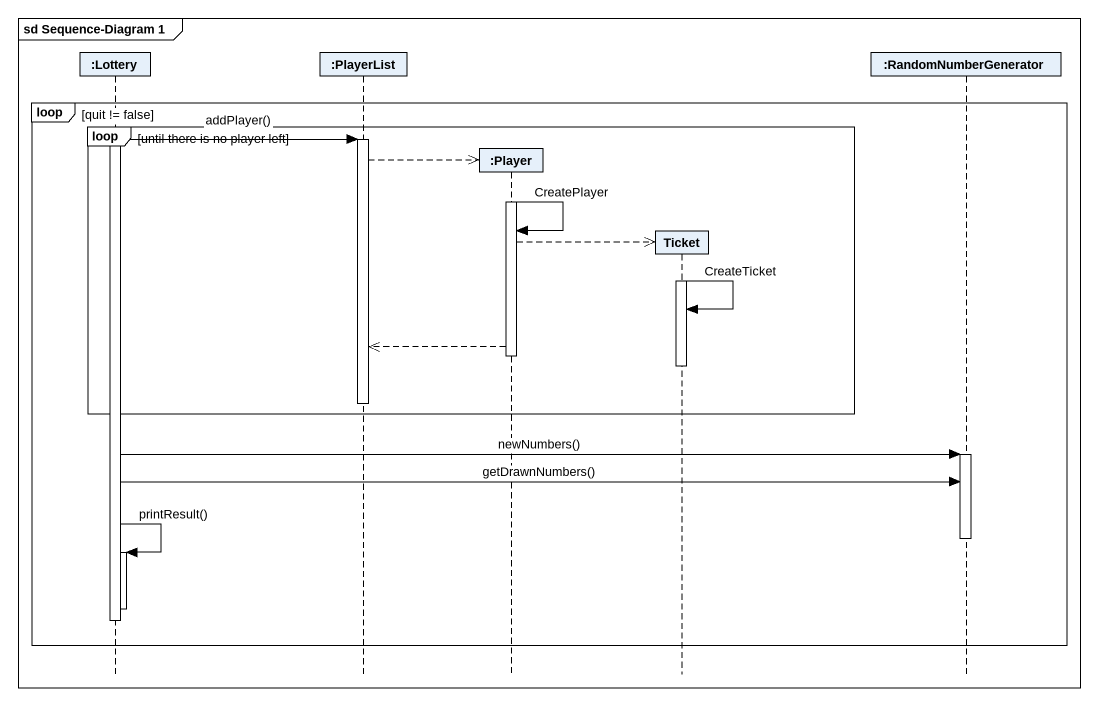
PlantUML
@startuml
mainframe sd Sequence-Diagram 1
hide footbox
participant ":Lottery" as Lottery
participant ":PlayerList" as PlayerList
participant ":Player" as Player
participant Ticket
participant ":RandomNumberGenerator" as RandomNumberGenerator

loop quit != false
  loop until there is no player left
    activate Lottery
    Lottery -> PlayerList : addPlayer()
    activate PlayerList
    PlayerList -->> Player **
    activate Player
    Player -> Player : CreatePlayer
    Player -->> Ticket **
    activate Ticket
    Ticket -> Ticket : CreateTicket
    Player -->> PlayerList
    deactivate Player
    deactivate Ticket
    deactivate PlayerList
  end
  Lottery -> RandomNumberGenerator : newNumbers()
  activate RandomNumberGenerator
  Lottery -> RandomNumberGenerator : getDrawnNumbers()
  deactivate RandomNumberGenerator
  Lottery -> Lottery : printResult()
  activate Lottery
  deactivate Lottery
  deactivate Lottery
end
@enduml
